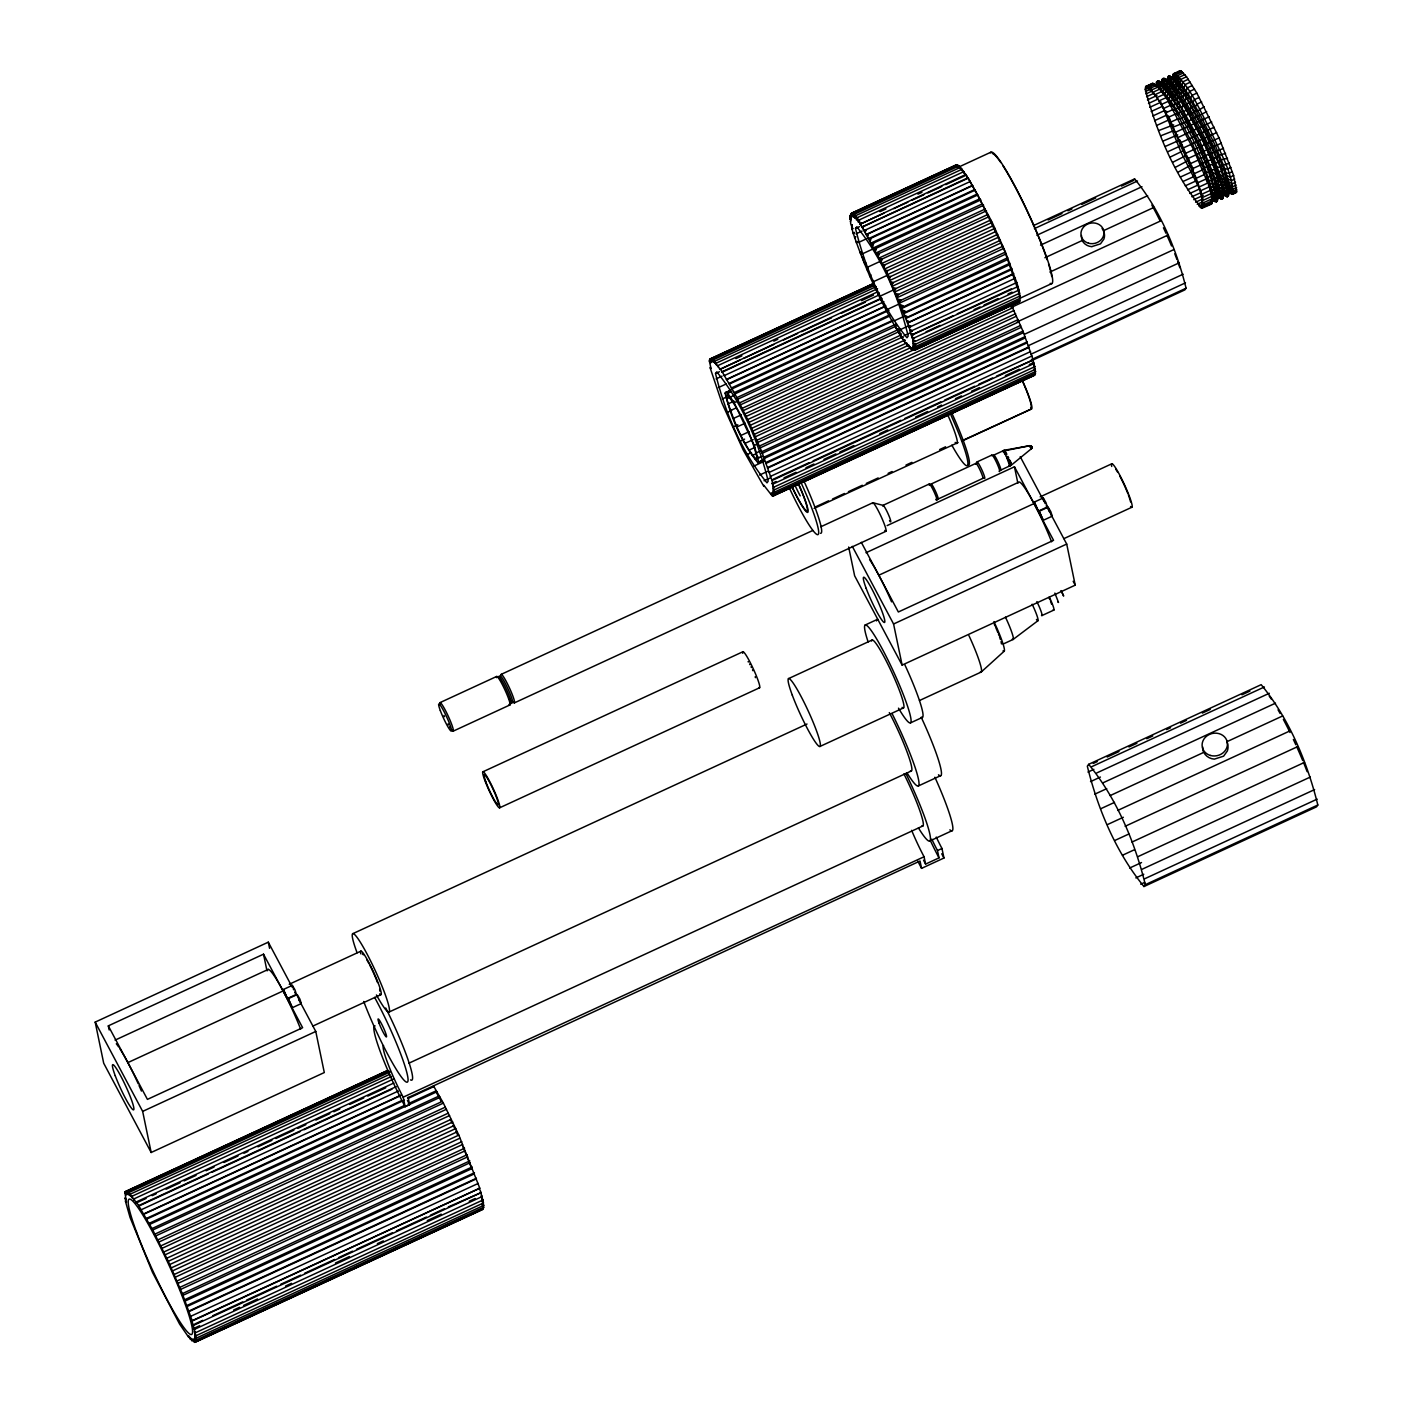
<?xml version="1.0" encoding="UTF-8"?>
<svg xmlns="http://www.w3.org/2000/svg" width="1413" height="1413" viewBox="0 0 1413 1413"><rect width="100%" height="100%" fill="white"/><g stroke="black" fill="none" stroke-linecap="round" stroke-linejoin="round"><path stroke-width="1.5" d="M849.99 219.315L850.785 216.825L850.644 223.59L851.633 226.292L852.233 224.861L852.074 229.33L853.205 228.447M849.955 217.514L850.803 215.094L850.591 219.262L849.937 218.379M1020.363 299.856L915.889 348.093L913.699 347.775L913.116 345.32L915.907 346.379L1020.38 298.143L1019.073 296.394M913.769 346.203L913.01 343.447L915.677 344.171L1020.133 295.935L1004.714 251.284L978.52 196.354M1004.325 451.559L1004.325 450.252L1029.953 445.66L1002.665 451.171L1004.325 450.252L993.798 455.092M1000.775 470.105L1009.783 465.884L1006.409 456.611A8.266 0.936 65.2 0 0 1005.173 454.244L1003.071 451.083M1145.272 89.549L1145.961 86.317L1152.796 83.332C1172.878 97.161 1180.579 123.143 1192.448 143.543C1199.619 162.919 1214.067 182.789 1211.453 204.09L1201.898 208.294C1174.026 174.982 1156.699 131.444 1145.272 89.549L1151.277 86.794M1201.898 208.294C1204.141 186.71 1187.944 163.502 1180.65 142.748C1169.982 124.15 1163.093 99.334 1145.961 86.317M1236.145 192.627L1232.33 194.305L1228.498 191.797L1232.33 194.305L1236.605 192.009L1233.62 175.495L1219.048 137.891L1196.846 93.117L1186.531 76.726L1181.091 70.95L1173.073 74.235L1172.49 79.022M1216.982 201.547L1211.93 199.463C1219.79 207.446 1218.271 191.974 1216.611 187.929C1212.637 173.446 1206.525 159.651 1200.326 146.016C1187.821 123.92 1179.643 95.978 1158.324 80.788L1156.505 81.883L1156.788 84.232M1216.752 197.908L1218.801 197.096L1221.909 199.268L1222.899 198.403L1222.757 188.053L1217.617 171.379L1205.854 143.455L1191.018 114.082L1177.082 91.086L1170.194 82.484L1164.771 78.51L1162.034 79.322L1162.316 81.689M1228.356 192.68L1230.228 191.426L1230.158 187.099L1224.612 168.147L1215.127 145.203L1200.538 115.495L1188.386 94.371L1178.672 80.806L1174.804 77.432L1171.748 78.033L1168.639 75.86L1167.845 79.146M1172.808 75.331L1172.967 78.845M1029.741 445.943C1034.563 453.644 1027.94 440.149 1031.048 448.998L1011.266 465.195L1009.076 465.495M1030.96 447.373C1030.13 441.774 1034.51 452.919 1029.9 446.208M433.473 1085.873L443.364 1103.111L458.819 1135.116L479.784 1188.209L192.274 1320.978L182.33 1293.654L168.288 1261.297L152.763 1229.999L138.668 1205.589L396.223 1086.65M1011.231 304.802L1022.959 331.119L1033.168 359.909L772.01 480.508L761.784 451.718L749.031 422.328L734.919 393.891L722.114 371.725L881.606 298.072M907.535 323.082L886.145 271.543L861.983 226.963L968.064 177.72L992.191 222.389L1005.42 252.044L1013.492 274.157L907.535 323.082L910.52 331.454L912.303 330.783L909.901 329.459M1211.224 200.452L1213.272 199.639L1216.381 201.812L1217.564 198.368L1209.811 172.05L1196.67 141.848L1183.599 116.219L1171.183 95.289L1161.769 82.996L1163.111 78.422M1167.226 80.523L1168.639 75.86M1236.834 190.932L1233.549 192.504L1230.405 190.419L1228.921 191.091L1228.621 194.782L1224.877 192.963L1222.846 195.224L1224.877 192.963L1222.775 181.676L1209.599 147.747L1195.009 118.038L1180.65 93.488L1171.677 81.813L1168.392 79.729L1166.22 80.594L1169.363 75.684C1188.174 88.154 1195.416 112.157 1206.578 130.879C1214.88 151.756 1229.469 172.651 1228.427 195.842L1226.82 196.849L1222.969 194.358L1228.021 196.442M1229.257 192.133L1232.948 194.164C1232.666 171.362 1218.571 150.078 1210.093 129.201C1199.248 110.338 1191.389 87.394 1174.291 73.405L1173.214 77.362L1171.271 78.651L1173.903 77.167L1174.291 73.405L1180.208 70.65M1157.6 80.965L1156.187 85.61L1157.724 81.053C1186.991 113.623 1206.331 157.655 1216.982 200.151L1213.838 198.067L1212.354 198.738L1211.453 204.09L1210.04 203.878M1030.625 445.713L1031.755 448.38M146.122 1198.436L136.143 1203.046L136.249 1201.968L393.821 1083.029M739.776 360.209L719.835 369.411L879.434 294.787M883.814 213.257L859.828 224.349L965.891 174.435L977.231 194.023L871.273 242.965M853.47 234.081L854.388 232.421L853.187 233.127C865.357 269.424 883.09 307.804 902.819 339.261L905.274 340.533L903.825 340.727L905.768 343.394L746.223 416.393M965.891 174.435L967.799 178.356L863.838 226.363M1182.169 71.727L1176.375 74.43L1175.899 78.139L1174.433 78.81L1168.763 75.949L1167.703 79.905M1168.763 75.949L1172.207 78.157L1171.677 81.813L1170.194 82.484L1163.235 78.51L1162.175 82.449L1166.149 84.356L1175.139 96.049L1199.443 140.311L1216.222 180.864L1219.348 194.058L1219.172 196.531L1217.317 197.785L1219.366 195.506L1223.093 197.343L1223.375 192.203L1224.859 191.514L1228.003 193.546L1227.42 196.725L1223.746 194.676M860.888 225.321L861.418 222.671L860.358 224.526L861.983 226.963M863.06 228.641L863.608 225.956L862.495 227.758M860.711 254.34L861.241 251.744L859.705 251.761M865.374 232.368L865.939 229.665L864.226 230.496M859.828 224.349L859.404 219.845L963.878 171.609L965.785 175.406L945.792 184.644M850.008 216.807L850.714 217.849L851.05 213.893L953.545 166.557M1019.603 301.781L915.129 350.018L913.134 349.188L912.992 346.733L913.699 347.775M1009.783 465.884L1011.266 465.195M1061.163 590.687L1063.653 596.074L1061.251 590.669M1178.866 72.505L1179.537 70.809M858.874 222.424L859.404 219.845L857.974 221.841L857.567 217.478L962.041 169.242L964.832 174.099M862.866 259.78L863.414 257.254L861.806 257.095M867.829 236.483L868.412 233.781L972.868 185.545M870.373 240.934L870.991 238.249L975.447 190.013M857.02 220.004L857.567 217.478L856.313 219.81L855.925 215.588L960.398 167.352L963.931 172.916L963.878 171.609M873.022 245.703L873.658 243.036L978.132 194.8M867.617 271.102L868.2 268.753L866.999 269.689M1157.106 81.601L1156.24 82.978M1162.616 79.057L1161.751 80.417M855.377 218.044L855.925 215.588L854.83 218.238L853.911 216.56L854.494 214.228L958.968 165.975L962.271 170.885L962.041 169.242M875.724 250.755L876.413 248.14L980.869 199.887M870.161 276.93L870.761 274.67L869.525 275.5M853.911 216.56L854.494 214.228L853.576 217.16L852.675 215.606L853.293 213.363L957.749 165.109L960.805 169.313L960.398 167.352M1030.854 446.844L1031.154 448.469L1031.437 446.013M1031.437 448.698L1031.773 446.649L1029.653 445.819M878.48 256.053L879.204 253.475L983.678 205.238M852.675 215.606L853.293 213.363L852.516 216.595L852.304 213.01L956.778 164.773L959.533 168.235L958.968 165.975M881.253 261.546L882.048 259.038L986.504 210.802M875.495 288.641L876.184 286.627L874.17 285.797M851.668 215.129L852.304 213.01L851.686 216.507L851.562 213.186L956.036 164.95M884.043 267.198L884.891 264.779L989.347 216.525M1198.418 182.489L1197.341 185.333L1187.574 189.801M886.799 272.956L887.717 270.625L992.191 222.389M878.25 294.452L878.974 292.579M850.149 216.207L851.05 213.893L850.202 215.906M136.249 1201.968L138.668 1205.589M719.941 368.44L722.114 371.725M850.573 215.394L851.562 213.186L851.085 216.931L850.326 215.747M849.955 217.107L850.803 215.094M849.937 218.785L850.785 216.825M889.536 278.785L890.508 276.577L994.982 228.341M850.29 221.594L851.032 219.033M881.023 300.157L881.8 298.426M1031.614 448.239C1029.476 449.864 1032.938 447.391 1030.96 446.084M851.58 227.528L852.233 224.861M892.204 284.649L893.263 282.565L997.719 234.311M883.814 305.738L884.644 304.166M1168.533 115.99L1180.632 145.786L1194.215 174.523L1192.908 176.978L1182.893 181.553M894.8 290.495L895.93 288.535L1000.386 240.298M854.847 238.355L855.801 236.783L854.512 237.313M886.587 311.143L887.488 309.73M897.29 296.271L898.491 294.452L1002.965 246.215M856.437 242.965L857.426 241.482L856.048 241.835M864.791 231.379L865.939 229.665M1221.909 199.268C1214.862 156.366 1191.601 114.294 1165.336 79.517L1164.86 83.226L1163.376 83.915L1159.261 81.053L1158.236 85.08L1156.77 85.769L1152.796 83.332L1145.519 86.935M1030.925 446.42L1031.19 447.992M715.526 373.544L716.744 371.849C742.055 402.723 758.728 442.41 768.195 481.162L766.976 482.857C741.666 451.983 724.993 412.313 715.526 373.544L719.5 371.707M283.377 989.489L287.457 998.514L296.412 994.381L295.017 989.93L292.332 985.356L283.377 989.489L287.457 998.514M292.332 985.356L292.473 986.627M288.27 998.673L292.35 1007.699L301.305 1003.566L299.909 999.115L297.225 994.54L288.27 998.673L292.35 1007.699M763.832 459.949L757.863 462.705C741.737 443.046 731.122 417.771 725.081 393.079L731.828 389.246M855.519 228.482L856.737 226.787C882.048 257.661 898.721 297.348 908.188 336.1L906.969 337.795C881.659 306.921 864.986 267.234 855.519 228.482L859.493 226.645M757.863 462.705L764.61 458.872M1018.861 301.958L914.388 350.194L912.021 348.075L913.134 349.188M1032.108 360.421L1184.853 289.895L1186.072 288.217C1176.605 249.447 1159.932 209.76 1134.604 178.903L1133.385 180.581L1121.48 186.074M1034.298 502.092L1038.378 511.117L1047.333 506.984L1045.956 502.533L1043.253 497.959L1034.298 502.092L1038.378 511.117M1043.253 497.959L1044.136 501.244M1039.191 511.276L1043.271 520.302L1052.226 516.169L1050.83 511.718L1048.146 507.143L1039.191 511.276L1043.271 520.302M1048.146 507.143L1048.605 509.351M1088.664 764.327L1087.321 766.182C1097.742 808.854 1116.093 852.551 1143.965 886.534L1316.474 806.876L1317.817 805.021C1307.396 762.349 1289.045 718.652 1261.173 684.669L1088.664 764.327C1116.535 798.31 1134.886 842.007 1145.307 884.679L1143.965 886.534M867.211 235.406L868.412 233.781L866.628 234.434M899.675 301.958L900.946 300.28L1005.42 252.044M1173.567 73.582L1172.755 77.962L1186.955 97.727L1207.709 136.743L1220.867 166.946L1227.95 188.918L1228.427 195.842L1224.7 193.97L1223.216 194.658L1222.899 198.403L1219.172 196.531L1217.706 197.202L1217.388 200.946L1213.661 199.074L1212.177 199.763L1211.859 203.49L1201.032 207.994M869.737 239.786L870.991 238.249L869.119 238.726M860.199 253.033L861.241 251.744M872.369 244.484L873.658 243.036L871.715 243.354M901.918 307.486L1007.752 257.714M875.053 249.483L876.413 248.14L874.4 248.264M1030.978 447.638L1030.218 445.89M1030.995 448.645L1030.713 447.267M904.002 312.821L1009.906 263.207M864.597 263.984L865.745 262.924L864.032 262.624M1004.131 651.252L981.17 672.058L919.474 700.53M877.809 254.729L879.204 253.475L877.137 253.439M905.91 317.907L1011.92 268.488M880.582 260.169L882.048 259.038L879.893 258.844M1013.492 274.157L1016.777 282.529L910.237 331.419L911.632 335.252L1017.961 286.521L1016.777 282.529M1037.972 620.696L1013.139 639.435L1003.195 644.028M1009.253 465.707L1010.56 464.806M883.372 265.785L884.891 264.779L882.683 264.425M1002.7 451.595L1004.166 450.676M907.658 322.747L1013.739 273.486M897.096 330.147L898.297 329.423L895.877 328.099M1009.536 465.954L1010.896 465.16M886.145 271.543L887.717 270.625L885.456 270.13M909.195 327.268L910.89 326.421L908.471 325.096M1235.545 182.224L1232.224 183.849L1229.133 182.153L1227.65 182.842L1226.696 186.392L1223.605 184.697L1222.139 185.386L1223.075 195.824L1219.348 194.058L1217.865 194.747L1216.964 198.65L1213.82 196.619C1202.675 156.843 1185.277 115.283 1157.335 84.833L1155.18 85.681L1152.072 83.508M1236.198 185.032L1232.878 186.64L1229.752 184.82L1228.268 185.492L1227.349 189.201L1224.223 187.364L1222.757 188.053L1221.821 191.744L1218.713 189.907L1217.229 190.596L1216.31 194.288L1213.184 192.468L1211.7 193.139L1212.054 202.43L1203.24 206.439M1236.622 187.417L1233.302 189.042L1230.158 187.099L1228.692 187.77L1227.773 191.585L1224.647 189.642L1223.163 190.331L1222.863 193.864L1219.119 192.186L1217.653 192.875L1217.335 196.407L1213.608 194.747L1212.124 195.418L1211.806 198.95L1203.046 202.924M888.883 277.354L890.508 276.577L888.212 275.941M1234.697 179.045L1231.341 180.67L1228.303 179.133L1226.82 179.822L1225.813 183.213L1222.775 181.676L1221.309 182.365L1221.768 188.671L1218.094 187.258L1216.611 187.929L1215.657 191.497L1212.566 189.801L1211.082 190.49L1211.383 196.566L1202.622 200.54M1236.834 189.395L1233.531 191.002L1230.387 188.971L1228.904 189.642L1228.003 193.546L1220.267 167.211L1204.565 131.745L1186.355 97.992L1172.207 78.157M1233.62 175.495L1230.246 177.12L1227.261 175.777L1225.795 176.448L1224.735 179.681L1221.75 178.321L1220.267 179.009L1220.903 185.492L1217.264 184.238L1215.781 184.909L1214.774 188.318L1211.736 186.781L1210.252 187.47L1210.729 193.775L1201.968 197.732M1236.605 192.009L1233.355 193.563L1230.228 191.426L1228.745 192.115M1230.935 167.441L1227.473 169.101L1223.128 168.818L1221.945 171.644L1217.617 171.379L1217.017 173.923L1219.808 181.959L1216.222 180.864L1213.679 184.767L1210.694 183.425L1209.228 184.096L1209.846 190.578L1201.103 194.552M1232.366 171.627L1228.957 173.269L1224.559 172.775L1223.428 175.813L1219.03 175.336L1217.918 178.356L1213.502 177.879L1212.389 180.917L1207.991 180.422L1208.769 187.046L1200.043 191.002M1227.526 158.291L1219.772 160.181L1218.412 162.548L1214.262 162.725L1213.484 164.826L1217.017 173.923L1213.573 173.234L1210.906 176.749L1206.561 176.466L1205.978 179.027L1207.461 183.178L1198.789 187.134M1229.31 162.99L1225.795 164.667L1221.539 164.615L1220.267 167.211L1216.01 167.158L1214.738 169.772L1210.499 169.719L1209.228 172.315L1204.971 172.262L1204.3 174.594L1205.978 179.027L1197.341 182.948M1223.517 148.347L1204.777 155.872L1203.222 157.761L1199.248 158.433L1198.295 160.04L1189.94 163.855M1225.583 153.399L1217.865 155.554L1216.416 157.691L1212.336 158.097L1210.888 160.234L1206.826 160.658L1205.36 162.795L1202.781 162.53L1200.449 165.074L1192.007 168.906M1214.226 127.241L1180.65 142.748M1216.664 132.575L1183.087 148.065M1219.048 137.891L1185.472 153.399M1221.344 143.155L1187.75 158.662M1199.231 97.391L1194.374 99.669L1193.067 102.107L1188.863 102.213L1186.072 105.339L1183.935 104.491L1167.279 80.435L1166.149 84.356L1164.683 85.045L1160.409 81.795L1159.331 85.787L1157.865 86.458L1153.732 83.614L1147.497 86.458M1201.668 101.913L1196.952 104.138L1195.522 106.364L1191.424 106.699L1189.993 108.925L1186.496 108.96L1184.483 111.468L1180.985 111.521L1177.471 114.7L1175.457 114.064L1168.092 117.42M1204.159 106.681L1198.012 110.85L1194.639 111.115L1192.501 113.393L1189.11 113.676L1179.979 119.169L1178.071 118.763L1170.582 122.189M1206.684 111.627L1189.499 120.6L1173.108 127.135M1209.21 116.731L1175.634 132.239M1211.736 121.96L1178.159 137.45M1186.531 76.726L1181.021 79.305L1180.332 82.766L1178.848 83.455L1176.093 81.583L1174.804 85.31L1173.32 85.999L1169.964 84.409L1169.275 87.871L1167.809 88.542L1164.453 86.952L1163.764 90.414L1162.281 91.103L1154.88 84.356L1148.575 87.235M1188.333 79.252L1182.911 81.795L1182.133 85.116L1180.65 85.804L1177.382 84.338L1176.605 87.677L1175.139 88.348L1172.472 86.617L1169.611 90.909L1166.343 89.443L1165.566 92.781L1164.082 93.452L1159.525 89.231L1152.955 92.234M1190.276 82.184L1184.959 84.674L1184.094 87.853L1179.449 87.217L1178.566 90.414L1177.082 91.086L1174.521 89.496L1171.571 93.647L1168.392 92.322L1167.527 95.501L1166.043 96.19L1161.415 91.721L1154.739 94.759M1192.342 85.487L1187.15 87.924L1186.178 90.944L1184.695 91.633L1182.222 90.202L1180.65 93.488L1176.111 93.028L1173.655 96.72L1170.582 95.572L1168.127 99.281L1163.482 94.6L1156.682 97.691M1194.55 89.143L1189.463 91.527L1188.386 94.371L1186.902 95.06L1184.536 93.788L1182.858 96.914L1181.392 97.603L1179.025 96.349L1175.863 100.146L1172.896 99.175L1170.335 102.707L1165.672 97.85L1158.766 100.994M1196.846 93.117L1191.883 95.448L1190.682 98.098L1186.955 97.727L1183.688 101.33L1181.427 100.27L1178.159 103.891L1175.316 103.096L1172.649 106.434L1170.388 105.374L1167.968 101.453L1160.974 104.65M1181.091 70.95L1175.227 73.688L1174.804 77.432L1173.32 78.121L1169.699 76.231L1169.275 79.976L1166.908 80.4M1183.44 72.946L1177.736 75.613L1177.188 79.252L1175.722 79.94L1171.448 76.691L1170.388 80.682L1168.904 81.371L1164.771 78.51L1163.764 82.537L1161.38 82.961L1162.864 82.272L1163.835 78.227M1184.889 74.624L1179.29 77.256L1178.672 80.806L1177.188 81.495L1174.362 79.517L1173.143 83.349L1171.677 84.038L1168.233 82.343L1167.633 85.91L1166.149 86.582L1162.722 84.904L1162.104 88.454L1160.638 89.143L1157.795 87.164L1151.312 90.132M957.308 167.705L990.884 152.198M1158.324 80.788L1157.335 84.833L1155.869 85.504M879.963 211.685L885.969 208.912M917.955 194.146L921.947 192.309M1161.769 82.996L1160.638 86.9L1159.155 87.588L1156.24 85.539L1149.864 88.454M1145.484 91.509L1151.471 88.754L1151.895 91.156L1145.925 93.912M893.811 208.647L907.817 202.183M911.809 200.346L923.802 194.8M927.811 192.963L941.8 186.498M1146.561 96.72L1154.227 93.187M856.084 233.834L862.054 231.078M1147.427 99.899L1156.982 95.483M864.014 230.637L970.413 181.429M1148.486 103.449L1158.024 99.051M866.328 234.399L972.285 185.456M1149.74 107.317L1161.168 102.072M858.415 242.506L868.359 237.914M868.748 238.514L974.705 189.572M873.87 247.699L979.827 198.774M862.354 253.863L874.276 248.37M876.537 252.715L982.494 203.79M879.239 257.961L985.197 209.018M1173.655 124.839L1158.589 130.597M867.6 267.181L881.518 260.751M881.977 263.383L987.934 214.44M884.697 268.947L990.654 220.022M1177.736 134.889L1163.076 141.053M887.399 274.617L993.357 225.674M873.835 281.523L887.753 275.093M873.057 284.154L709.573 359.644L711.092 361.993L710.068 358.937L873.552 283.448M710.068 358.937L711.693 361.569L710.827 358.761L874.294 283.271M710.827 358.761L712.523 361.657L711.799 359.114L873.287 284.543M797.833 483.635L771.922 495.592L763.885 485.313L763.779 486.284L743.167 449.917L721.937 403.005L710.015 367.486L711.057 368.563L709.308 360.863L713.3 359.008M711.799 359.114L713.583 362.24L713.017 359.979L874.506 285.408M1165.442 146.369L1179.89 139.993L1182.116 145.115L1167.88 151.703M713.017 359.979L714.837 363.3L714.448 361.357L875.936 286.786M890.049 280.339L996.006 231.414M714.448 361.357L716.32 364.872L716.073 363.229L877.561 288.658M716.073 363.229L717.981 366.903L717.91 365.596L877.402 291.943M1182.116 145.115L1184.377 150.202L1170.37 156.984M735.926 358.619L741.913 355.864M773.812 341.134L777.786 339.297M861.524 300.633L873.481 295.105M892.645 286.08L998.62 237.154M743.75 358.354L773.67 344.542M783.632 339.95L797.586 333.503M801.577 331.666L831.48 317.854M841.442 313.244L865.374 302.205M880.617 295.918L894.517 289.488M1033.451 225.603L1134.604 178.903M1048.093 219.969L1061.975 213.557M1067.928 210.82L1071.902 208.983M1081.81 204.408L1095.693 197.997M895.171 291.784L1001.128 242.859M721.849 372.343L881.341 298.708M1034.404 228.623L1137.536 180.988M1190.47 163.307L1188.951 160.128L1175.422 167.317M716.091 378.896L722.061 376.141M724.021 375.699L883.937 301.781M897.591 297.437L1003.548 248.494M1036.859 235.264L1141.987 186.71M726.335 379.461L885.827 305.809M726.918 379.532L884.414 306.798M899.887 302.947L1005.844 254.022M718.422 387.568L726.388 383.894M887.47 309.376L899.392 303.866M728.755 383.577L886.251 310.842M729.497 384L888.989 310.348M902.042 308.317L1007.999 259.391M731.28 388.027L888.777 315.293M1040.533 245.156L1147.639 195.701M732.181 388.805L889.678 316.07M725.081 393.079L729.073 391.242M725.858 392.002L727.73 393.344L731.704 391.507M904.037 313.492L1009.995 264.567M733.877 392.779L893.034 320.168M722.361 398.943L726.335 397.106M734.919 393.891L892.415 321.157M893.952 320.998L903.878 316.406M726.671 398.802L727.059 394.633C741.984 412.843 751.804 436.228 757.386 459.066L756.662 460.073C741.913 442.852 733.665 420.244 726.671 398.802L734.548 395.145M905.874 318.42L1011.832 269.494M736.544 397.777L896.036 324.142M737.727 399.225L897.22 325.591M728.048 403.906L734.036 401.133M1044.896 257.749L1082.482 240.387A11.728 9.697 -15.1 0 1 1081.51 235.494M1154.121 207.322L1103.376 230.743A11.728 11.039 -6.1 0 1 1103.871 239.133L1100.48 243.848L1092.055 246.533M727.73 393.344L734.159 402.705L738.134 400.868M739.246 403.023L898.739 329.37M899.604 329.971L907.552 326.297M740.553 404.789L900.046 331.154M908.983 327.427L1015.364 278.184M730.362 410.6L736.35 407.845M727.607 412.243L731.598 410.406M741.966 408.445L901.459 334.793M904.037 335.711L910.007 332.956M743.397 410.529L902.889 336.877M1017.961 286.521L1018.932 290.089L912.533 338.661L911.279 335.058L953.263 315.664M957.255 313.827L1011.231 288.906M1049.894 272.073L1160.974 220.781M733.471 418.442L741.454 414.768M744.704 414.009L904.196 340.356M926.08 331.825L940.069 325.361M974.052 309.659L980.057 306.904M984.049 305.049L998.055 298.585M1008.052 293.975L1012.044 292.12M1222.263 195.365L1224.4 194.164L1227.402 196.566M1211.789 200.328L1213.661 199.074L1213.82 196.619L1212.336 197.29L1212.036 200.911L1203.258 204.903M1212.76 199.533L1216.363 201.67M1218.289 196.99L1220.073 197.979L1218.871 196.707M1223.799 194.446L1225.601 195.436M1215.551 201.335L1213.961 200.805M1226.608 196.23L1225 195.701M1018.932 290.089L1018.049 289.347L1019.656 293.233L915.182 341.487L912.657 341.081L913.593 344.154M747.406 419.679L908.877 345.108M733.842 426.585L737.816 424.748M737.127 426.903L745.11 423.211M749.031 422.328L910.52 347.757M1020.292 298.108L1051.89 283.501M750.056 425.401L923.501 345.302M927.493 343.465L1017.872 301.605M1020.098 301.075L915.642 349.311L913.381 348.834M1011.054 307.522L1167.739 235.176M751.769 428.316L1012.944 307.716M741.119 435.381L749.102 431.689M752.652 431.142L1013.828 310.542M754.436 434.286L1015.611 313.686M740.624 440.98L744.598 439.143M755.178 436.847L1016.336 316.247M745.163 443.311L753.147 439.637M757.015 440.202L1018.172 319.603M1017.272 321.864L1173.973 249.518M757.598 442.499L1018.755 321.899M758.64 461.627L754.277 445.448L758.269 443.611M748.978 450.164L754.966 447.409M759.47 446.031L1020.628 325.432M759.876 448.009L1021.051 327.427M747.477 454.438L751.451 452.602M756.785 452.69L760.759 450.853M752.317 455.463L756.308 453.608M761.784 451.718L1022.959 331.119M762.049 453.379L1023.206 332.779M754.931 458.836L758.922 457M1024.513 334.263L1179.237 262.818M758.269 458.218L762.243 456.381M763.956 457.211L1025.131 336.612M764.044 458.554L1025.22 337.954M753.959 466.06L763.903 461.468M765.97 462.475L1027.127 341.875M765.881 463.482L1027.057 342.882M1028.434 345.637L1183.158 274.193M767.789 467.473L1028.947 346.874M767.542 468.145L1028.699 347.545M759.611 475.033L767.559 471.359M768.99 472.49L1030.572 351.572M1030.766 354.292L1185.489 282.847M770.244 476.499L1031.985 355.935M764.044 480.773L770.014 478.018M1031.349 359.661L1186.072 288.217M773.264 479.201L809.154 462.634M813.146 460.797L900.858 420.279M904.85 418.442L940.74 401.875M944.714 400.038L974.634 386.226M978.608 384.371L992.562 377.942M996.554 376.088L1033.168 359.909M1029.265 364.589L1033.256 362.752L1034.864 366.638L773.706 487.238L772.081 483.352L776.073 481.515M784.056 477.824L796.014 472.295M805.975 467.703L813.959 464.012M823.92 459.419L835.878 453.891M839.87 452.054L853.823 445.607M879.751 433.632L887.717 429.958M915.624 417.065L927.599 411.536M937.561 406.944L941.553 405.089M955.506 398.66L961.476 395.887M971.455 391.295L979.421 387.604M1005.35 375.646L1019.303 369.199M772.081 483.352L772.964 484.094L1034.139 363.494L1032.444 359.52M1035.34 369.323L1034.175 367.91L1035.588 371.531L774.412 492.13L773.017 488.509L774.183 489.922L1035.34 369.323L1033.839 365.561L1034.864 366.638M1035.323 374.463L774.147 495.062L772.999 491.795L774.412 493.861L1035.57 373.262L1034.281 369.8L1035.588 371.531M801.825 481.798L815.778 475.351M825.74 470.741L855.66 456.929M865.621 452.337L889.536 441.28M899.516 436.688L907.482 432.996M911.473 431.159L929.418 422.876M933.41 421.039L947.364 414.592M957.325 409.982L963.313 407.227M967.304 405.39L981.258 398.943M991.22 394.333L999.185 390.659M1003.177 388.805L1021.122 380.521M1025.114 378.684L1033.08 375.01M771.922 495.592L771.198 493.066L772.893 495.945L1034.069 375.346M772.893 495.945L772.028 493.137L773.653 495.769L1034.811 375.169M814.7 507.232L828.583 500.82M832.557 499.001L844.462 493.49M848.418 491.671L862.301 485.26M866.275 483.423L878.18 477.93M888.088 473.355L892.062 471.518M905.945 465.107L911.88 462.351M939.645 449.546L945.597 446.791M962.129 440.98L1031.313 409.028A31.775 3.621 65.2 0 0 1022.411 380.556M439.973 702.632L496.687 676.456M501.173 674.372L812.828 530.458M820.829 526.766L872.775 502.781M929.277 483.988L883.019 505.342L872.916 502.745M977.037 461.927L991.961 455.039M931.114 484.041L975.888 463.376M938.091 499.036L982.865 478.371M887.117 525.601L1014.463 466.785L1053.55 540.314L898.35 611.988L861.312 542.327M453.22 731.139L509.934 704.946M514.403 702.879L886.004 531.288M865.992 552.748L1019.215 481.992A46.329 5.299 65.2 0 1 1051.59 541.78M1040.162 496.864L1111.978 463.711M878.798 575.232L1034.016 503.558M482.893 771.798L742.867 651.764M865.092 625.058L877.031 619.548M1063.883 538.636L1131.707 507.32M1066.709 544.058L1075.222 585.159L902.112 665.099L893.581 623.998L1066.709 544.058L1050.636 513.873L1052.226 516.169M499.619 807.812L759.593 687.76M788.489 678.629L872.068 640.054M300.262 1002.276L315.77 1031.455L324.301 1072.555L151.173 1152.496L103.697 1063.212L95.183 1022.111L268.293 942.171L292.279 987.281M108.324 1025.856L263.524 954.181L302.629 1027.71L147.429 1099.385L108.324 1025.856L109.172 1029.953M115.071 1040.127L268.276 969.389M352.685 933.728L807.017 724.021M1041.946 615.573L1053.886 610.063M289.241 984.26L361.039 951.09M127.877 1062.611L283.077 990.955M819.982 746.453L903.561 707.878M910.52 722.873L922.459 717.362M312.962 1026.032L380.786 994.717M151.173 1152.496L142.66 1111.395L315.77 1031.455M389.052 1012.044L911.438 770.933M918.415 785.928L940.793 775.596M388.398 1070.595L124.839 1192.289L126.516 1194.886L125.404 1191.53L386.968 1070.754M125.404 1191.53L127.188 1194.427L126.216 1191.336L387.78 1070.542M126.216 1191.336L128.088 1194.515L127.311 1191.707L388.858 1070.93M127.311 1191.707L129.254 1195.151L128.636 1192.66L390.2 1071.884M408.94 1063.177L922.848 825.969M128.636 1192.66L130.65 1196.334L130.208 1194.179L389.776 1074.322M130.208 1194.179L132.274 1198.047L132.01 1196.246L391.578 1076.388M132.01 1196.246L134.111 1200.291L134.041 1198.842L393.591 1078.984M152.127 1195.663L156.119 1193.826M166.098 1189.216L180.069 1182.769M184.061 1180.915L196.054 1175.386M206.033 1170.776L214.017 1167.085M223.996 1162.475L237.967 1156.028M243.972 1153.255L247.964 1151.418M257.943 1146.808L271.914 1140.344M275.906 1138.507L293.886 1130.206M297.878 1128.369L305.862 1124.677M315.841 1120.067L329.83 1113.621M333.821 1111.766L339.809 1109.011M349.788 1104.401L363.759 1097.936M367.751 1096.099L385.731 1087.798M1093.256 763.444L1097.23 761.607M1107.138 757.032L1119.043 751.539M1128.952 746.965L1136.882 743.291M1146.808 738.716L1152.743 735.979M1166.626 729.567L1170.6 727.73M1180.509 723.156L1186.461 720.4M1202.322 713.088L1210.252 709.414M1241.974 694.772L1249.904 691.116M138.368 1206.278L208.259 1174.009M212.25 1172.172L300.104 1131.601M304.095 1129.764L391.949 1089.193M929.825 840.982L952.203 830.65M1091.878 766.623L1264.405 686.965M1087.957 772.081L1093.892 769.343M140.752 1209.97L398.325 1091.048M1096.771 772.946L1269.298 693.271M143.296 1214.103L400.868 1095.163M143.949 1214.191L401.522 1095.252M408.11 1097.3L409.629 1104.648L405.16 1106.715L403.182 1097.177L924.067 856.755A38.222 4.363 65.2 0 1 911.632 830.332M923.554 860.199A54.771 6.253 65.2 0 0 925.586 864.085L939.009 857.885L937.49 850.555L941.976 848.489A38.222 4.363 65.2 0 1 936.254 837.079M1090.518 781.619L1100.427 777.044M145.963 1218.642L401.539 1100.621M407.527 1097.866L920.04 861.012L921.559 868.359L943.955 858.027L941.976 848.489M146.793 1219.101L404.348 1100.179M408.357 1098.325L434.303 1086.35M148.736 1223.534L404.312 1105.531M408.304 1103.677L436.264 1090.765M1103.005 782.82L1275.515 703.162M149.725 1224.382L437.253 1091.631M151.615 1228.762L439.125 1095.993M1094.845 794.141L1106.732 788.648M152.763 1229.999L440.273 1097.23M154.547 1234.291L442.057 1101.522M155.836 1235.88L443.364 1103.111M1110.123 795.607L1203.788 752.37A12.894 12.134 -6.1 0 0 1214.332 759.134L1223.605 756.185L1227.332 750.992A12.911 12.152 -6.1 0 0 1226.784 741.754L1282.651 715.949M157.514 1240.049L445.042 1107.28M158.963 1242.009L446.473 1109.24M1100.621 808.801L1114.504 802.39M160.517 1246.019L448.045 1113.25M162.089 1248.315L449.599 1115.546M1117.683 810.444L1290.193 730.786M163.519 1252.148L451.03 1119.379M165.197 1254.762L452.725 1121.993M166.487 1258.382L454.015 1125.613M1107.474 824.574L1123.353 817.262M168.288 1261.297L455.798 1128.545M169.419 1264.688L456.947 1131.919M1125.137 826.287L1297.646 746.629M171.309 1267.885L458.819 1135.116M172.28 1271.011L459.808 1138.242M174.241 1274.473L461.768 1141.704M1114.945 840.417L1128.828 834.023M175.053 1277.299L462.563 1144.53M177.067 1280.99L464.594 1148.221M1131.99 842.06L1304.499 762.402M177.702 1283.499L465.23 1150.747M179.769 1287.402L467.297 1154.633M180.228 1289.592L467.756 1156.823M1122.487 855.254L1134.445 849.725M182.33 1293.654L469.858 1160.885M182.613 1295.491L470.123 1162.722M1137.783 856.72L1310.293 777.062M184.732 1299.713L472.242 1166.944M184.82 1301.179L472.331 1168.427M1129.623 868.041L1141.527 862.548M186.922 1305.506L474.45 1172.737M186.834 1306.619L474.362 1173.85M1142.11 869.242L1314.62 789.584M188.936 1311.017L476.446 1178.248M188.653 1311.741L476.181 1178.972M1135.84 877.915L1143.771 874.258M190.26 1316.527L478.23 1183.423M1144.671 878.78L1317.181 799.122M479.148 1188.174L481.109 1192.59L193.581 1325.359L191.638 1320.925L479.784 1188.209M1140.733 884.238L1144.707 882.401M1145.307 884.679L1317.817 805.021M194.782 1323.999L202.766 1320.325M212.745 1315.715L242.7 1301.885M246.692 1300.031L276.63 1286.201M280.622 1284.364L300.598 1275.144M304.59 1273.29L334.545 1259.46M338.537 1257.623L352.508 1251.176M356.5 1249.322L392.443 1232.737M396.435 1230.882L426.39 1217.052M430.382 1215.215L444.353 1208.751M448.345 1206.914L481.109 1192.59M193.669 1328.485L194.641 1329.297L482.169 1196.528L481.197 1195.716L482.963 1199.99L195.436 1332.759L193.669 1328.485L199.657 1325.712M233.604 1310.045L239.592 1307.272M243.584 1305.435L257.555 1298.971M285.514 1286.077L291.502 1283.304M335.429 1263.028L349.417 1256.563M377.359 1243.652L383.347 1240.897M427.274 1220.602L441.262 1214.156M469.204 1201.244L475.192 1198.489M483.493 1202.958L482.204 1201.386L483.758 1205.395L196.23 1338.164L194.694 1334.155L195.983 1335.727L483.493 1202.958L481.833 1198.807L482.963 1199.99M483.458 1208.627L195.948 1341.379L194.676 1337.793L196.23 1340.054L483.741 1207.285L482.328 1203.47L483.758 1205.395M207.464 1335.515L225.426 1327.213M235.423 1322.603L243.407 1318.93M253.386 1314.32L259.374 1311.547M263.366 1309.71L277.337 1303.245M299.309 1293.107L317.271 1284.806M327.268 1280.196L335.252 1276.504M345.231 1271.894L351.219 1269.139M355.211 1267.284L369.199 1260.838M385.166 1253.455L409.116 1242.398M419.113 1237.788L427.097 1234.097M443.064 1226.731L467.032 1215.657M477.011 1211.047L481.003 1209.21M124.839 1192.289L126.093 1199.531L124.821 1197.959L126.481 1202.11L125.351 1200.926L130.067 1217.494L152.498 1272.371L179.557 1324.016L188.777 1337.44L188.512 1335.638L190.578 1339.506L190.137 1337.352L192.15 1341.025L191.532 1338.535L194.57 1342.35L482.08 1209.581M194.57 1342.35L193.599 1339.259L195.383 1342.156L482.91 1209.387M1145.289 88.012L1149.811 85.946M1151.189 111.503L1162.563 106.275L1180.985 152.145L1201.386 192.398L1191.848 196.76M1152.814 115.954L1164.118 110.762L1166.891 111.486M1154.598 120.653L1165.849 115.477M1156.523 125.545L1167.703 120.405L1170.3 120.67M1160.78 135.789L1174.168 130.508M1172.896 162.212L1186.655 155.218L1188.951 160.128M1163.27 108.624L1170.388 105.374L1193.632 149.672L1204.3 174.594L1195.734 178.497M1165.637 112.899L1172.896 109.578L1175.033 110.444L1177.824 107.317L1182.027 107.211L1183.935 104.491L1204.671 144.568L1213.484 164.826L1210.217 164.597L1207.974 167.37L1204.688 167.14L1202.445 169.931L1193.95 173.799M1177.947 172.262L1191.23 164.897L1193.473 169.472L1190.576 172.386L1180.438 177.031M1185.277 185.827L1195.168 181.306L1196.352 178.656L1194.215 174.523M1189.764 193.457L1199.425 189.042M1193.791 199.692L1203.222 195.365M1195.592 202.218L1203.064 198.791M1197.217 204.32L1202.763 201.794M1198.683 205.998L1204.176 203.49M1199.955 207.216L1205.395 204.726M814.1 508.45L958.067 442.552M962.023 440.732L1031.313 409.028M899.48 334.086L900.752 333.539L898.332 332.214M891.568 283.218L893.263 282.565L890.914 281.805M894.182 289.082L895.93 288.535L893.546 287.651M1009.783 465.319C1012.891 465.142 1009.871 458.289 1007.628 459.225M1003.23 451.224L1004.908 450.747M901.724 337.619L903.084 337.248L901.211 336.824M896.707 294.893L898.491 294.452L896.089 293.48M909.124 345.726L907.393 344.772L912.197 348.976L910.431 348.552L910.149 347.421L913.399 349.841L911.191 347.987L912.462 349.488M1003.619 451.701L1005.332 451.312M1009.659 464.683L1011.231 464.347M1222.492 198.986L1217.458 196.902M899.11 300.598L900.946 300.28L898.527 299.203M1004.078 452.372L1005.826 452.089M1009.412 463.853L1011.037 463.605M1004.608 453.22L1006.374 453.025M901.388 306.162L903.278 305.95L900.84 304.802M1009.076 462.863L1010.754 462.687M1005.173 454.244L1006.974 454.103M1008.67 461.733L1010.383 461.627M903.525 311.549L905.45 311.461L902.995 310.242M1030.554 446.72L1031.773 447.003M1008.175 460.514L1009.924 460.444M1006.409 456.611L1008.211 456.576M1007.027 457.918L1008.829 457.883M888.653 315.099L890.278 315.064M905.486 316.724L907.464 316.724L905.009 315.452M907.27 321.616L909.283 321.722L906.828 320.433M853.187 233.127L852.074 229.33M893.97 324.796L895.701 324.955M908.859 326.226L910.89 326.421M910.237 330.501L912.303 330.783M896.496 329.176L898.297 329.423M911.403 334.404L913.505 334.757L911.12 333.45M898.915 333.203L900.752 333.539M912.356 337.901L914.458 338.343L912.127 337.053M912.886 340.233L915.182 341.487L912.533 338.661M902.819 339.261L905.274 340.533M913.54 343.624L915.677 344.171L913.416 342.988M905.327 342.829L907.287 343.359M912.833 349.4L915.129 350.018L913.01 349.347M913.769 345.796L915.907 346.379L913.716 345.267M913.752 347.474L915.889 348.093L913.769 347.068M908.347 346.538L910.767 347.616M913.505 348.675L915.642 349.311L913.575 348.375M909.795 348.022L912.197 348.976M911.032 348.976L913.399 349.841M912.286 349.523L914.388 350.194L912.056 349.453M871.503 279.933L873.428 280.639M772.01 480.508L772.964 484.094M193.581 1325.359L192.786 1324.935L194.641 1329.297M1218.218 197.219L1221.892 199.127L1219.472 198.262M1047.333 506.984L1046.274 505.624L1050.106 512.848L1049.029 510.429M301.305 1003.566L300.245 1002.206M1230.511 193.157L1231.518 193.97M1033.256 362.752L1034.139 363.494M1019.656 293.233L1018.614 292.155L1018.826 293.409M773.706 487.238L772.664 486.143L774.183 489.922M195.436 1332.759L194.305 1331.558L195.983 1335.727M907.517 345.602L905.733 342.741M1018.967 294.505L1020.133 295.935M774.412 492.13L773.123 490.399L774.412 493.861M196.23 1338.164L194.817 1336.239L196.23 1340.054M1057.648 601.638L1058.514 602.468L1054.875 593.089M709.308 360.863L710.721 362.911L709.573 359.644M482.186 1205.024L483.741 1207.285M774.147 495.062L772.628 492.713L773.653 495.769M195.948 1341.379L194.27 1338.8L195.383 1342.156M734.159 402.705L754.277 445.448M1020.221 456.664L1044.207 501.774M1073.156 581.291L1075.222 585.159M852.304 546.354L893.581 623.998M902.112 665.099L854.635 575.815L848.665 547.043M299.167 1000.245L299.715 1001.252L298.602 998.991M95.183 1022.111L142.66 1111.395M717.91 365.596L719.835 369.411M134.041 1198.842L136.143 1203.046M1049.135 598.088L1049.877 599.642M1044.649 502.41L1045.214 503.646M1184.377 150.202L1185.896 153.54M293.215 988.641L293.727 989.807M480.296 1192.166L482.169 1196.528M1050.548 601.214L1051.643 604.234M298.108 997.825L297.348 995.812M956.778 164.773L957.643 167.582M957.749 165.109L958.473 167.652M1014.463 466.785L1017.872 483.228M924.067 856.755L925.586 864.085M268.293 942.171L269.583 948.335M263.524 954.181L266.933 970.625M1269.245 696.185A59.381 6.782 65.2 0 1 1271.559 699.4M1278.059 709.838A59.381 6.782 65.2 0 1 1280.143 713.512M1283.357 719.429A59.381 6.782 65.2 0 1 1290.034 732.517M1293.372 739.476A59.381 6.782 65.2 0 1 1295.827 744.775M1296.622 746.523A59.381 6.782 65.2 0 1 1302.68 760.477M1303.475 762.384A59.381 6.782 65.2 0 1 1307.131 771.675M1203.788 752.37A12.911 10.686 -15.1 0 1 1202.71 746.965M435.716 1091.295A74.465 8.496 65.2 0 1 441.068 1101.045M450.358 1119.379A74.465 8.496 65.2 0 1 452.231 1123.247M453.149 1125.19A74.465 8.496 65.2 0 1 454.986 1129.111M455.887 1131.071A74.465 8.496 65.2 0 1 457.688 1135.01M462.863 1146.755A74.465 8.496 65.2 0 1 469.028 1161.751M469.717 1163.535A74.465 8.496 65.2 0 1 471.695 1168.728M943.955 858.027A59.735 6.818 65.2 0 1 941.729 853.788M921.559 868.359A59.735 6.818 65.2 0 1 917.849 861.206M937.49 850.555A38.222 4.363 65.2 0 1 931.768 839.145M403.182 1097.177A38.222 4.363 65.2 0 1 383.559 1045.549M939.009 857.885A54.771 6.253 65.2 0 1 930.814 841.565M405.16 1106.715A59.735 6.818 65.2 0 1 375.099 1025.909M409.629 1104.648A59.735 6.818 65.2 0 1 407.421 1100.409M934.894 777.238A59.735 6.818 65.2 0 1 949.872 829.837M905.874 773.494A59.735 6.818 65.2 0 1 929.595 833.016A59.735 6.818 65.2 0 1 918.432 827.93M903.914 773.9A43.185 4.928 65.2 0 1 921.859 825.881M374.622 997.401A59.735 6.818 65.2 0 1 405.425 1067.592A59.735 6.818 65.2 0 1 397.106 1070.701A59.735 6.818 65.2 0 1 363.724 1001.481M385.731 1007.999A59.735 6.818 65.2 0 1 410.547 1079.885M116.308 1043.783A46.329 5.299 65.2 0 1 118.674 1046.98M119.663 1048.464A46.329 5.299 65.2 0 1 138.227 1083.753M139.039 1085.573A46.329 5.299 65.2 0 1 141.441 1091.066M267.357 970.66A46.329 5.299 65.2 0 1 279.597 984.596A46.329 5.299 65.2 0 1 300.651 1029.176M360.792 953.863A23.986 2.738 65.2 0 1 372.749 970.36A23.986 2.738 65.2 0 1 379.638 993.887M362.399 954.111A20.683 2.367 65.2 0 1 363.406 954.817M366.815 959.798A20.683 2.367 65.2 0 1 369.005 963.737M369.782 965.185A20.683 2.367 65.2 0 1 377.518 982.53M379.638 989.312A20.683 2.367 65.2 0 1 379.832 991.131M921.311 717.451A59.735 6.818 65.2 0 1 938.462 774.783M892.221 713.901A59.735 6.818 65.2 0 1 917.867 776.691A59.735 6.818 65.2 0 1 907.022 772.876M889.289 712.611A43.185 4.928 65.2 0 1 907.57 753.323A43.185 4.928 65.2 0 1 910.449 770.827M357.083 952.768A43.185 4.928 65.2 0 1 360.456 942.418A43.185 4.928 65.2 0 1 387.674 1001.817A43.185 4.928 65.2 0 1 376.423 994.946M993.922 621.649A28.136 3.215 65.2 0 1 1003.036 650.863M871.68 641.007A37.392 4.274 65.2 0 1 892.045 672.959A37.392 4.274 65.2 0 1 902.112 707.365M868.13 641.926A53.941 6.164 65.2 0 1 875.954 637.793A53.941 6.164 65.2 0 1 908.188 708.125A53.941 6.164 65.2 0 1 898.491 708.16M1036.859 601.62A11.587 1.325 65.2 0 1 1041.487 615.414M1032.144 604.234A14.554 1.66 65.2 0 1 1037.654 617.746A14.554 1.66 65.2 0 1 1036.453 619.406M904.868 664.869A53.941 6.164 65.2 0 1 921.241 717.256M876.484 620.908A53.941 6.164 65.2 0 1 878.268 619.671M968.965 635.656A37.392 4.274 65.2 0 1 980.322 671.97M994.293 624.334A21.177 2.42 65.2 0 1 995.07 626.012M995.812 627.69A21.177 2.42 65.2 0 1 997.878 632.582M998.496 634.119A21.177 2.42 65.2 0 1 999.044 635.603M999.556 637.016A21.177 2.42 65.2 0 1 1000.404 639.541M1001.022 641.679A21.177 2.42 65.2 0 1 1001.428 643.922M1005.455 617.163A21.177 2.42 65.2 0 1 1012.326 639.153M1049.241 596.975A11.587 1.325 65.2 0 1 1053.215 609.692M748.078 661.637A9.926 1.13 65.2 0 1 748.342 662.008M749.596 664.057A9.926 1.13 65.2 0 1 749.95 664.693M751.062 666.795A9.926 1.13 65.2 0 1 751.433 667.554M752.528 669.886A9.926 1.13 65.2 0 1 752.882 670.68M755.196 676.756A9.926 1.13 65.2 0 1 755.407 677.639M742.726 653.301A19.853 2.261 65.2 0 1 752.74 667.66A19.853 2.261 65.2 0 1 758.816 687.495M798.345 483.9A30.115 3.444 65.2 0 1 807 510.87A30.115 3.444 65.2 0 1 792.075 486.726M801.772 484.235A56.255 6.429 65.2 0 1 817.791 534.662A56.255 6.429 65.2 0 1 788.737 486.62M798.557 483.917A31.775 3.621 65.2 0 1 807.706 512.371A31.775 3.621 65.2 0 1 791.951 486.902M804.756 482.857A56.255 6.429 65.2 0 1 820.511 533.284M800.217 495.875A30.945 3.533 65.2 0 1 795.007 485.436M951.02 415.316A56.255 6.429 65.2 0 1 967.905 463.27A56.255 6.429 65.2 0 1 951.85 445.183M947.787 415.016A31.775 3.621 65.2 0 1 955.17 442.393M952.503 414.627A56.255 6.429 65.2 0 1 968.258 465.054M1022.2 380.539A30.115 3.444 65.2 0 1 1030.625 407.527M1091.79 246.674A11.728 11.039 -6.1 0 1 1082.199 240.51M1102.069 228.588A11.728 9.697 -15.1 0 1 1103.641 230.619M1151.842 205.097A53.941 6.164 65.2 0 1 1159.967 220.605M1163.429 227.758A53.941 6.164 65.2 0 1 1165.99 233.269M1166.82 235.088A53.941 6.164 65.2 0 1 1171.571 245.986M1174.768 253.792A53.941 6.164 65.2 0 1 1176.958 259.515M1177.753 261.67A53.941 6.164 65.2 0 1 1179.837 267.728M990.407 152.869A72.399 8.266 65.2 0 1 1029.6 215.906A72.399 8.266 65.2 0 1 1050.23 283.342M992.262 153.487A70.827 8.089 65.2 0 1 1000.81 162.548M1002.859 165.639A70.827 8.089 65.2 0 1 1047.245 259.921M1048.57 264.019A70.827 8.089 65.2 0 1 1051.731 276.577M869.596 559.601A46.329 5.299 65.2 0 1 891.585 601.85M1111.713 466.467A23.986 2.738 65.2 0 1 1123.671 482.963A23.986 2.738 65.2 0 1 1130.559 506.508M1115.828 469.363A20.683 2.367 65.2 0 1 1117.754 472.401M1119.944 476.34A20.683 2.367 65.2 0 1 1127.892 493.702M1128.439 495.151A20.683 2.367 65.2 0 1 1130.577 501.933M498.418 677.657A14.889 1.696 65.2 0 1 506.225 689.014A14.889 1.696 65.2 0 1 510.217 703.038M496.581 677.657A15.72 1.802 65.2 0 1 504.812 689.65A15.72 1.802 65.2 0 1 509.016 704.451M440.114 705.069A15.72 1.802 65.2 0 1 448.098 715.843A15.72 1.802 65.2 0 1 451.595 729.762M450.235 727.713A15.72 1.802 65.2 0 1 449.705 726.847M448.61 724.922A15.72 1.802 65.2 0 1 448.045 723.862M444.53 716.691A15.72 1.802 65.2 0 1 443.982 715.437M501.014 674.778A15.72 1.802 65.2 0 1 510.411 690.074A15.72 1.802 65.2 0 1 512.778 701.502M872.598 503.54A15.72 1.802 65.2 0 1 881.447 517.246A15.72 1.802 65.2 0 1 884.768 530.405M993.745 455.745A8.266 0.936 65.2 0 1 998.073 462.051A8.266 0.936 65.2 0 1 1000.298 469.84M977.125 463.34A9.096 1.042 65.2 0 1 981.399 468.851A9.096 1.042 65.2 0 1 984.172 478.142M975.888 464.294A8.266 0.936 65.2 0 1 979.863 469.664A8.266 0.936 65.2 0 1 982.547 478.265M501.173 681.402A14.889 1.696 65.2 0 1 502.71 678.823A14.889 1.696 65.2 0 1 511.824 698.464A14.889 1.696 65.2 0 1 509.245 698.764M883.019 506.366A9.096 1.042 65.2 0 1 888.053 513.714A9.096 1.042 65.2 0 1 889.501 520.708M931.202 485.33A8.266 0.936 65.2 0 1 935.088 490.346A8.266 0.936 65.2 0 1 937.614 498.771M929.365 485.383A9.096 1.042 65.2 0 1 931.414 486.637A9.096 1.042 65.2 0 1 936.377 497.447A9.096 1.042 65.2 0 1 935.759 499.337M991.891 455.745A9.096 1.042 65.2 0 1 996.66 462.687A9.096 1.042 65.2 0 1 999.097 471.253M295.352 993.003L294.822 992.067L295.37 993.092M1210.429 755.46A12.752 11.375 -11.7 0 0 1227.261 742.037A12.752 11.375 -11.7 0 0 1206.596 736.155A12.752 11.375 -11.7 0 0 1210.429 755.46M136.602 1232.189A74.465 8.496 65.2 0 0 191.02 1334.526A74.465 8.496 65.2 0 0 153.54 1233.814A74.465 8.496 65.2 0 0 136.602 1232.189M379.09 1023.224A9.926 1.13 65.2 0 0 386.35 1036.948A9.926 1.13 65.2 0 0 381.404 1023.595A9.926 1.13 65.2 0 0 379.09 1023.224M115.248 1075.752A24.816 2.826 65.2 0 0 133.387 1109.859A24.816 2.826 65.2 0 0 120.9 1076.3A24.816 2.826 65.2 0 0 115.248 1075.752M792.287 695.143A37.392 4.274 65.2 0 0 819.611 746.541A37.392 4.274 65.2 0 0 800.8 695.955A37.392 4.274 65.2 0 0 792.287 695.143M485.966 782.113A16.55 1.89 65.2 0 0 498.065 804.845A16.55 1.89 65.2 0 0 489.728 782.466A16.55 1.89 65.2 0 0 485.966 782.113M484.906 780.559A19.853 2.261 65.2 0 0 499.425 807.865A19.853 2.261 65.2 0 0 489.428 781A19.853 2.261 65.2 0 0 484.906 780.559M1088.522 243.213A11.587 10.333 -11.7 0 0 1103.818 231.008A11.587 10.333 -11.7 0 0 1085.025 225.674A11.587 10.333 -11.7 0 0 1088.522 243.213M866.169 588.356A24.816 2.826 65.2 0 0 884.308 622.479A24.816 2.826 65.2 0 0 871.821 588.903A24.816 2.826 65.2 0 0 866.169 588.356M440.344 710.651A14.889 1.696 65.2 0 0 451.242 731.122A14.889 1.696 65.2 0 0 443.735 710.969A14.889 1.696 65.2 0 0 440.344 710.651"/></g></svg>
